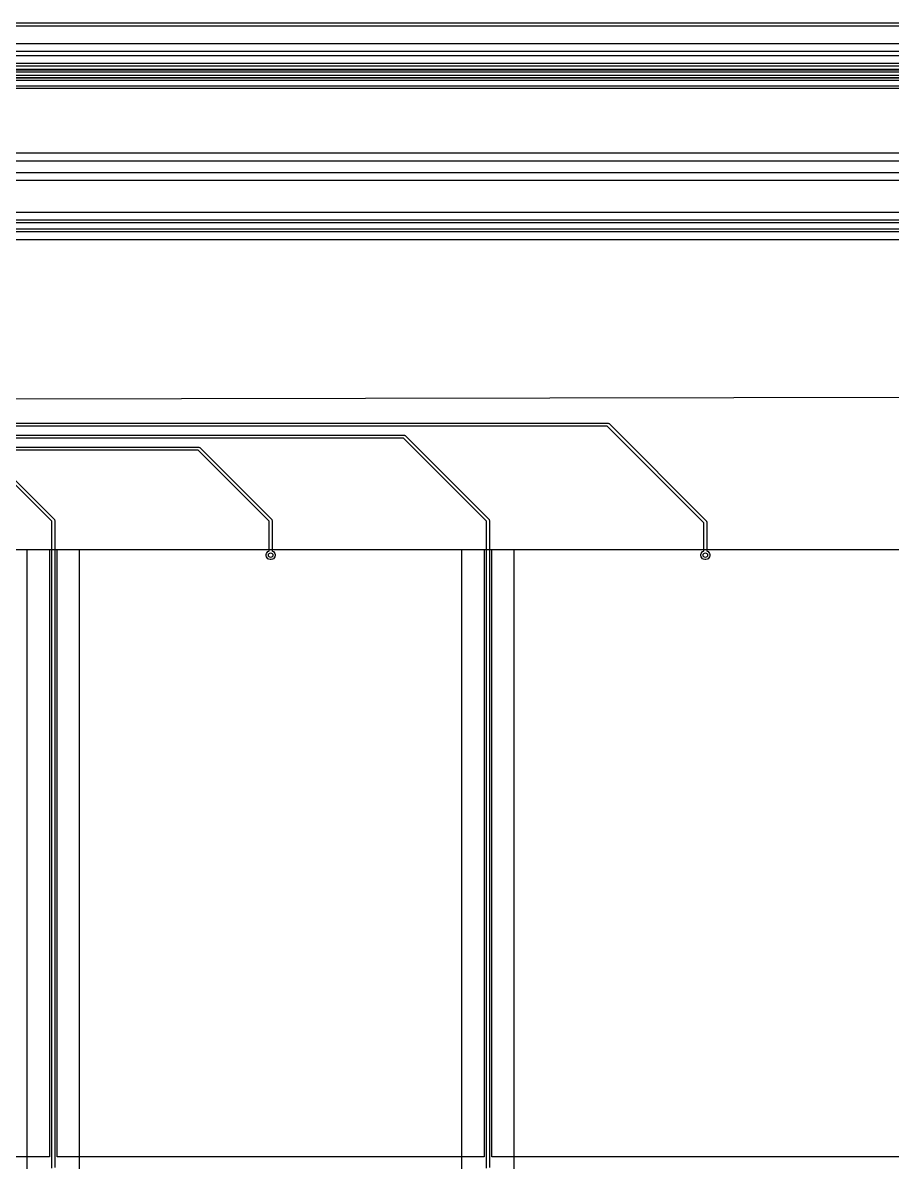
# Model space of a CAD drawing. Header units: millimetres. Extents: x 45 to 545, y -265 to -129.
# Drawn here: x 235 to 293, y -205 to -129 of the extents above; entities that cross this region are included whole.
import ezdxf

# ---------------------------------------------------------------- set-up
doc = ezdxf.new("R2010")
doc.units = ezdxf.units.MM
for name, color, linetype, true_color in [('B.Cu', 151, 'CONTINUOUS', 0x6fccdb), ('Edge.Cuts', 111, 'CONTINUOUS', 0x81ffbe), ('F.Cu', 241, 'CONTINUOUS', 0xe27299), ('User.4', 31, 'CONTINUOUS', 0xd8c852)]:
    doc.layers.add(name, color=color, linetype=linetype, true_color=true_color)

msp = doc.modelspace()

# ---------------------------------------------------------------- linework, layer by layer
at = {"layer": 'B.Cu', "linetype": 'CONTINUOUS'}
for p, q in [((48.00348, -129.2005), (458.435437, -129.2005)), ((424.264069, -130.3995), (55.554604, -130.3995)), ((55.411854, -130.9), (424.2, -130.9)), ((424.137868, -131.2), (55.544528, -131.2)), ((420.863331, -132.1495), (63.36272, -132.1495)), ((63.421134, -131.7005), (423.879192, -131.7005)), ((61.45, -132.65), (420.95, -132.65)), ((420.908578, -132.85), (61.491422, -132.85)), ((61.750097, -133.3505), (338.676638, -133.3505)), ((336.945234, -141.6495), (168.566259, -141.6495)), ((159.306131, -142.75), (338.243869, -142.75)), ((337.243869, -142.35), (168.1, -142.35)), ((168.141421, -142.15), (337.243869, -142.15)), ((338.243869, -142.95), (159.306131, -142.95)), ((159.604766, -143.4505), (337.945234, -143.4505)), ((382.046505, -153.80011), (188.251511, -154.199893)), ((187.016422, -155.7), (274, -155.7)), ((274, -155.7), (274.019509, -155.701921)), ((274.019509, -155.701921), (274.055557, -155.716853)), ((274.055557, -155.716853), (274.070711, -155.729289)), ((274.070711, -155.729289), (280.570711, -162.229289)), ((186.091421, -156.5), (260.4, -156.5)), ((273.958578, -155.9), (186.975, -155.9)), ((260.4, -156.5), (260.419509, -156.501921)), ((260.419509, -156.501921), (260.455557, -156.516853)), ((260.455557, -156.516853), (260.470711, -156.529289)), ((280.4, -162.341422), (273.958578, -155.9)), ((260.358578, -156.7), (186.05, -156.7)), ((265.9, -162.241422), (260.358578, -156.7)), ((260.470711, -156.529289), (266.070711, -162.129289)), ((246.658578, -157.5), (185.125, -157.5)), ((185.166422, -157.3), (246.7, -157.3)), ((251.4, -162.241422), (246.658578, -157.5)), ((246.7, -157.3), (246.719509, -157.301921)), ((246.719509, -157.301921), (246.755557, -157.316853)), ((246.755557, -157.316853), (246.770711, -157.329289)), ((246.770711, -157.329289), (251.570711, -162.129289)), ((236.9, -162.241422), (232.958578, -158.3)), ((233.070711, -158.129289), (237.070711, -162.129289)), ((236.9, -205.375), (236.9, -162.241422)), ((237.070711, -162.129289), (237.083147, -162.144442)), ((237.083147, -162.144442), (237.083147, -162.144443)), ((237.083147, -162.144443), (237.098079, -162.180491)), ((237.098079, -162.180491), (237.1, -162.2)), ((237.1, -162.2), (237.1, -205.333578)), ((251.4, -164.218869), (251.4, -162.241422)), ((251.570711, -162.129289), (251.583146, -162.144442)), ((251.583146, -162.144442), (251.583147, -162.144443)), ((251.583147, -162.144443), (251.598079, -162.180491)), ((251.598079, -162.180491), (251.6, -162.2)), ((251.6, -162.2), (251.6, -164.218869)), ((265.9, -205.375), (265.9, -162.241422)), ((266.070711, -162.129289), (266.083146, -162.144442)), ((266.083146, -162.144442), (266.083147, -162.144443)), ((266.083147, -162.144443), (266.098079, -162.180491)), ((266.098079, -162.180491), (266.1, -162.2)), ((266.1, -162.2), (266.1, -205.333578)), ((280.4, -164.218869), (280.4, -162.341422)), ((280.570711, -162.229289), (280.583146, -162.244442)), ((280.583146, -162.244442), (280.583147, -162.244443)), ((280.583147, -162.244443), (280.598079, -162.280491)), ((280.598079, -162.280491), (280.6, -162.3)), ((280.6, -162.3), (280.6, -164.218869)), ((251.202567, -164.460842), (251.222836, -164.385195)), ((251.202567, -164.539158), (251.202567, -164.460842)), ((251.222836, -164.614805), (251.202567, -164.539158)), ((251.222836, -164.385195), (251.261994, -164.317372)), ((251.261994, -164.682628), (251.222836, -164.614805)), ((251.261994, -164.317372), (251.317372, -164.261994)), ((251.317372, -164.738006), (251.261994, -164.682628)), ((251.317372, -164.261994), (251.385195, -164.222836)), ((251.385195, -164.777164), (251.317372, -164.738006)), ((251.385195, -164.222836), (251.4, -164.218869)), ((251.460842, -164.797433), (251.385195, -164.777164)), ((251.539158, -164.797433), (251.460842, -164.797433)), ((251.614805, -164.777164), (251.539158, -164.797433)), ((251.6, -164.218869), (251.614805, -164.222836)), ((251.614805, -164.222836), (251.682628, -164.261994)), ((251.682628, -164.738006), (251.614805, -164.777164)), ((251.682628, -164.261994), (251.738006, -164.317372)), ((251.738006, -164.682628), (251.682628, -164.738006)), ((251.738006, -164.317372), (251.777164, -164.385195)), ((251.777164, -164.614805), (251.738006, -164.682628)), ((251.777164, -164.385195), (251.797433, -164.460842)), ((251.797433, -164.539158), (251.777164, -164.614805)), ((251.797433, -164.460842), (251.797433, -164.539158)), ((280.202567, -164.460842), (280.222836, -164.385195)), ((280.202567, -164.539158), (280.202567, -164.460842)), ((280.222836, -164.614805), (280.202567, -164.539158)), ((280.222836, -164.385195), (280.261994, -164.317372)), ((280.261994, -164.682628), (280.222836, -164.614805)), ((280.261994, -164.317372), (280.317372, -164.261994)), ((280.317372, -164.738006), (280.261994, -164.682628)), ((280.317372, -164.261994), (280.385195, -164.222836)), ((280.385195, -164.777164), (280.317372, -164.738006)), ((280.385195, -164.222836), (280.4, -164.218869)), ((280.460842, -164.797433), (280.385195, -164.777164)), ((280.539158, -164.797433), (280.460842, -164.797433)), ((280.614805, -164.777164), (280.539158, -164.797433)), ((280.6, -164.218869), (280.614805, -164.222836)), ((280.614805, -164.222836), (280.682628, -164.261994)), ((280.682628, -164.738006), (280.614805, -164.777164)), ((280.682628, -164.261994), (280.738006, -164.317372)), ((280.738006, -164.682628), (280.682628, -164.738006)), ((280.738006, -164.317372), (280.777164, -164.385195)), ((280.777164, -164.614805), (280.738006, -164.682628)), ((280.777164, -164.385195), (280.797433, -164.460842)), ((280.797433, -164.539158), (280.777164, -164.614805)), ((280.797433, -164.460842), (280.797433, -164.539158))]:
    msp.add_line(p, q, dxfattribs=at)
at = {"layer": 'B.Cu'}
for centre in [(251.5, -164.5), (280.5, -164.5)]:
    msp.add_circle(centre, 0.15, dxfattribs=at)
at = {"layer": 'Edge.Cuts', "linetype": 'CONTINUOUS'}
msp.add_line((48, -129), (461.396, -129.000001), dxfattribs=at)
at = {"layer": 'F.Cu', "linetype": 'CONTINUOUS'}
for p, q in [((48.005209, -129.2005), (458.417607, -129.2005)), ((430.127066, -131.1995), (126.805248, -131.1995)), ((126.884314, -131.7), (430.215686, -131.7)), ((430.174264, -131.9), (126.925735, -131.9)), ((127.05, -132.1), (430.05, -132.1)), ((430.008578, -132.3), (127.091422, -132.3)), ((127.25, -132.5), (429.884314, -132.5)), ((429.842892, -132.7), (127.291422, -132.7)), ((127.560578, -133.2005), (327.248397, -133.2005)), ((325.649668, -137.6995), (167.661299, -137.6995)), ((167.75, -138.2), (326.265929, -138.2)), ((326.265929, -139), (167.915685, -139)), ((168.184842, -139.5005), (326.060095, -139.5005)), ((382.036552, -153.80013), (188.269338, -154.199856)), ((208.25, -164.125), (236.75, -164.125)), ((236.75, -164.125), (236.75, -204.625)), ((237.25, -204.625), (237.25, -164.125)), ((237.25, -164.125), (265.75, -164.125)), ((265.75, -164.125), (265.75, -204.625)), ((266.25, -204.625), (266.25, -164.125)), ((266.25, -164.125), (294.75, -164.125)), ((236.75, -204.625), (208.25, -204.625)), ((265.75, -204.625), (237.25, -204.625)), ((294.75, -204.625), (266.25, -204.625))]:
    msp.add_line(p, q, dxfattribs=at)
at = {"layer": 'F.Cu'}
for centre in [(251.5, -164.5), (280.5, -164.5)]:
    msp.add_circle(centre, 0.15, dxfattribs=at)
at = {"layer": 'User.4', "linetype": 'CONTINUOUS'}
for p, q in [((209.75, -164.125), (235.25, -164.125)), ((235.25, -246.125), (235.25, -164.125)), ((235.25, -164.125), (238.75, -164.125)), ((238.75, -164.125), (264.25, -164.125)), ((238.75, -246.125), (238.75, -164.125)), ((264.25, -246.125), (264.25, -164.125)), ((264.25, -164.125), (267.75, -164.125)), ((267.75, -164.125), (293.25, -164.125)), ((267.75, -246.125), (267.75, -164.125))]:
    msp.add_line(p, q, dxfattribs=at)

doc.saveas('drawing.dxf')
